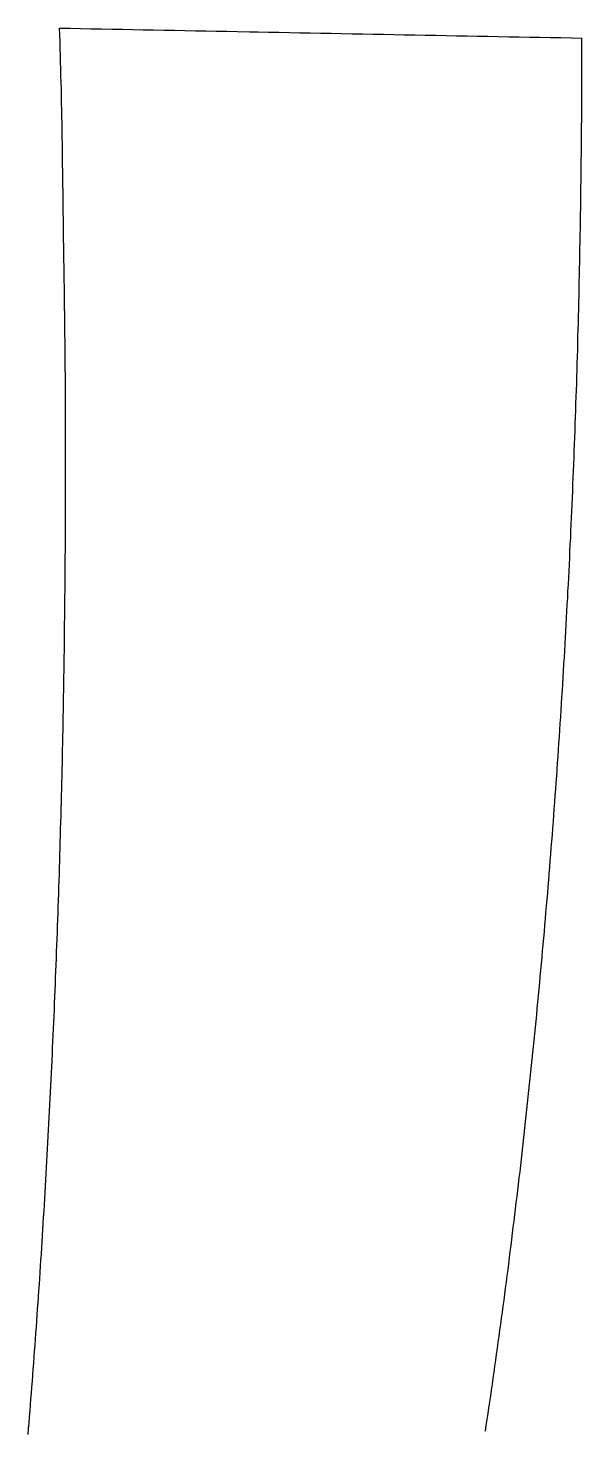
# Model space of a CAD drawing. Header units: inches. Extents: x 10 to 59099, y -255 to 18259.
# Drawn here: x 54967 to 55687, y 1828 to 3652 of the extents above; entities that cross this region are included whole.
import ezdxf

# ---------------------------------------------------------------- set-up
doc = ezdxf.new("R2010")
doc.units = ezdxf.units.IN
doc.header["$MEASUREMENT"] = 0
doc.layers.add('VFDE_Folienkante 3dpoly', color=181, linetype='Continuous')

msp = doc.modelspace()

# ---------------------------------------------------------------- linework, layer by layer
at = {"layer": 'VFDE_Folienkante 3dpoly'}
for p, q in [((55007.9, 3651.8, 3313.3), (55021.5, 3651.6, 3312.4)), ((55021.5, 3651.6, 3312.4), (55035.1, 3651.3, 3311.5)), ((55035.1, 3651.3, 3311.5), (55048.7, 3651, 3310.7)), ((55048.7, 3651, 3310.7), (55062.3, 3650.8, 3309.8)), ((55062.3, 3650.8, 3309.8), (55075.9, 3650.5, 3309)), ((55075.9, 3650.5, 3309), (55089.4, 3650.3, 3308.1)), ((55089.4, 3650.3, 3308.1), (55103, 3650, 3307.3)), ((55103, 3650, 3307.3), (55116.6, 3649.7, 3306.4)), ((55116.6, 3649.7, 3306.4), (55130.2, 3649.5, 3305.5)), ((55130.2, 3649.5, 3305.5), (55143.8, 3649.2, 3304.7)), ((55143.8, 3649.2, 3304.7), (55157.3, 3648.9, 3303.8)), ((55157.3, 3648.9, 3303.8), (55170.9, 3648.7, 3303)), ((55170.9, 3648.7, 3303), (55184.5, 3648.4, 3302.1)), ((55184.5, 3648.4, 3302.1), (55198.1, 3648.2, 3301.3)), ((55198.1, 3648.2, 3301.3), (55211.7, 3647.9, 3300.4)), ((55211.7, 3647.9, 3300.4), (55225.2, 3647.6, 3299.6)), ((55225.2, 3647.6, 3299.6), (55239.4, 3647.4, 3298.7)), ((55239.4, 3647.4, 3298.7), (55254.8, 3647.1, 3297.7)), ((55254.8, 3647.1, 3297.7), (55266, 3646.8, 3297)), ((55266, 3646.8, 3297), (55279.6, 3646.6, 3296.2)), ((55279.6, 3646.6, 3296.2), (55293.1, 3646.3, 3295.3)), ((55293.1, 3646.3, 3295.3), (55306.7, 3646.1, 3294.5)), ((55306.7, 3646.1, 3294.5), (55320.3, 3645.8, 3293.6)), ((55320.3, 3645.8, 3293.6), (55333.9, 3645.5, 3292.8)), ((55333.9, 3645.5, 3292.8), (55347.5, 3645.3, 3291.9)), ((55347.5, 3645.3, 3291.9), (55361.1, 3645, 3291.1)), ((55361.1, 3645, 3291.1), (55374.6, 3644.7, 3290.2)), ((55374.6, 3644.7, 3290.2), (55388.2, 3644.5, 3289.4)), ((55388.2, 3644.5, 3289.4), (55401.8, 3644.2, 3288.5)), ((55401.8, 3644.2, 3288.5), (55415.4, 3644, 3287.6)), ((55415.4, 3644, 3287.6), (55429, 3643.7, 3286.8)), ((55429, 3643.7, 3286.8), (55442.5, 3643.4, 3285.9)), ((55442.5, 3643.4, 3285.9), (55456.1, 3643.2, 3285)), ((55456.1, 3643.2, 3285), (55469.7, 3642.9, 3284.1)), ((55469.7, 3642.9, 3284.1), (55483.3, 3642.7, 3283.3)), ((55483.3, 3642.7, 3283.3), (55496.8, 3642.4, 3282.4)), ((55496.8, 3642.4, 3282.4), (55510.4, 3642.1, 3281.5)), ((55510.4, 3642.1, 3281.5), (55524, 3641.9, 3280.6)), ((55524, 3641.9, 3280.6), (55537.6, 3641.6, 3279.8)), ((55537.6, 3641.6, 3279.8), (55551.2, 3641.4, 3278.9)), ((55551.2, 3641.4, 3278.9), (55564.7, 3641.1, 3278.1)), ((55564.7, 3641.1, 3278.1), (55578.3, 3640.8, 3277.2)), ((55578.3, 3640.8, 3277.2), (55591.9, 3640.6, 3276.4)), ((55591.9, 3640.6, 3276.4), (55605.5, 3640.3, 3275.6)), ((55605.5, 3640.3, 3275.6), (55619.1, 3640, 3274.8)), ((55619.1, 3640, 3274.8), (55632.7, 3639.8, 3274.1)), ((55632.7, 3639.8, 3274.1), (55646.3, 3639.5, 3273.3)), ((55646.3, 3639.5, 3273.3), (55659.8, 3639.3, 3272.6)), ((55659.8, 3639.3, 3272.6), (55673.4, 3639, 3271.8)), ((55673.4, 3639, 3271.8), (55687, 3638.7, 3271.1))]:
    msp.add_line(p, q, dxfattribs=at)
at = {"layer": 'VFDE_Folienkante 3dpoly', "color": 2}
for p, q in [((55008.2, 3643, 3313.3), (55007.9, 3651.8, 3313.3)), ((55008.5, 3634.1, 3313.3), (55008.2, 3643, 3313.3)), ((55008.7, 3625.2, 3313.4), (55008.5, 3634.1, 3313.3)), ((55687, 3629.9, 3271.2), (55687, 3638.7, 3271.1)), ((55009, 3616.3, 3313.4), (55008.7, 3625.2, 3313.4)), ((55009.3, 3607.5, 3313.4), (55009, 3616.3, 3313.4)), ((55687, 3621.1, 3271.2), (55687, 3629.9, 3271.2)), ((55687, 3612.2, 3271.3), (55687, 3621.1, 3271.2)), ((55687, 3603.4, 3271.3), (55687, 3612.2, 3271.3)), ((55009.5, 3598.6, 3313.3), (55009.3, 3607.5, 3313.4)), ((55009.7, 3589.7, 3313.3), (55009.5, 3598.6, 3313.3)), ((55686.9, 3594.5, 3271.3), (55687, 3603.4, 3271.3)), ((55686.9, 3585.7, 3271.2), (55686.9, 3594.5, 3271.3)), ((55010, 3580.8, 3313.2), (55009.7, 3589.7, 3313.3)), ((55010.2, 3572, 3313), (55010, 3580.8, 3313.2)), ((55686.8, 3568, 3271), (55686.9, 3576.9, 3271.2)), ((55686.9, 3576.9, 3271.2), (55686.9, 3585.7, 3271.2)), ((55010.4, 3563.1, 3312.8), (55010.2, 3572, 3313)), ((55010.6, 3554.2, 3312.6), (55010.4, 3563.1, 3312.8)), ((55686.8, 3559.2, 3270.9), (55686.8, 3568, 3271)), ((55686.8, 3550.4, 3270.7), (55686.8, 3559.2, 3270.9)), ((55010.7, 3545.3, 3312.4), (55010.6, 3554.2, 3312.6)), ((55010.9, 3536.5, 3312.1), (55010.7, 3545.3, 3312.4)), ((55686.7, 3541.5, 3270.5), (55686.8, 3550.4, 3270.7)), ((55686.7, 3532.7, 3270.2), (55686.7, 3541.5, 3270.5)), ((55011.1, 3527.6, 3311.7), (55010.9, 3536.5, 3312.1)), ((55011.2, 3518.7, 3311.4), (55011.1, 3527.6, 3311.7)), ((55686.5, 3515, 3269.5), (55686.6, 3523.9, 3269.9)), ((55686.6, 3523.9, 3269.9), (55686.7, 3532.7, 3270.2)), ((55011.4, 3509.8, 3311), (55011.2, 3518.7, 3311.4)), ((55011.5, 3501, 3310.6), (55011.4, 3509.8, 3311)), ((55686.4, 3506.2, 3269.1), (55686.5, 3515, 3269.5)), ((55686.4, 3497.4, 3268.7), (55686.4, 3506.2, 3269.1)), ((55011.7, 3492.1, 3310.1), (55011.5, 3501, 3310.6)), ((55011.8, 3483.2, 3309.7), (55011.7, 3492.1, 3310.1)), ((55686.2, 3479.7, 3267.8), (55686.3, 3488.6, 3268.3)), ((55686.3, 3488.6, 3268.3), (55686.4, 3497.4, 3268.7)), ((55011.9, 3474.4, 3309.2), (55011.8, 3483.2, 3309.7)), ((55012, 3465.5, 3308.6), (55011.9, 3474.4, 3309.2)), ((55686, 3462.1, 3266.7), (55686.1, 3470.9, 3267.3)), ((55686.1, 3470.9, 3267.3), (55686.2, 3479.7, 3267.8)), ((55012.2, 3456.7, 3308.1), (55012, 3465.5, 3308.6)), ((55012.3, 3447.8, 3307.5), (55012.2, 3456.7, 3308.1)), ((55685.8, 3444.5, 3265.6), (55685.9, 3453.3, 3266.2)), ((55685.9, 3453.3, 3266.2), (55686, 3462.1, 3266.7)), ((55012.4, 3438.9, 3307), (55012.3, 3447.8, 3307.5)), ((55012.5, 3430.1, 3306.4), (55012.4, 3438.9, 3307)), ((55012.6, 3421.2, 3305.7), (55012.5, 3430.1, 3306.4)), ((55685.5, 3426.8, 3264.4), (55685.7, 3435.6, 3265)), ((55685.7, 3435.6, 3265), (55685.8, 3444.5, 3265.6)), ((55012.7, 3412.4, 3305.1), (55012.6, 3421.2, 3305.7)), ((55012.9, 3403.5, 3304.5), (55012.7, 3412.4, 3305.1)), ((55685.3, 3409.2, 3263.2), (55685.4, 3418, 3263.8)), ((55685.4, 3418, 3263.8), (55685.5, 3426.8, 3264.4)), ((55013, 3394.7, 3303.8), (55012.9, 3403.5, 3304.5)), ((55013.1, 3385.8, 3303.1), (55013, 3394.7, 3303.8)), ((55685, 3391.6, 3261.9), (55685.1, 3400.4, 3262.5)), ((55685.1, 3400.4, 3262.5), (55685.3, 3409.2, 3263.2)), ((55013.2, 3377, 3302.4), (55013.1, 3385.8, 3303.1)), ((55013.4, 3368.1, 3301.7), (55013.2, 3377, 3302.4)), ((55684.7, 3373.9, 3260.5), (55684.8, 3382.8, 3261.2)), ((55684.8, 3382.8, 3261.2), (55685, 3391.6, 3261.9)), ((55013.5, 3359.3, 3301), (55013.4, 3368.1, 3301.7)), ((55013.6, 3350.4, 3300.3), (55013.5, 3359.3, 3301)), ((55684.4, 3356.3, 3259.1), (55684.5, 3365.1, 3259.8)), ((55684.5, 3365.1, 3259.8), (55684.7, 3373.9, 3260.5)), ((55013.7, 3341.6, 3299.5), (55013.6, 3350.4, 3300.3)), ((55013.9, 3332.7, 3298.7), (55013.7, 3341.6, 3299.5)), ((55683.8, 3329.9, 3257), (55684, 3338.7, 3257.7)), ((55684, 3338.7, 3257.7), (55684.2, 3347.5, 3258.4)), ((55684.2, 3347.5, 3258.4), (55684.4, 3356.3, 3259.1)), ((55014, 3323.9, 3297.9), (55013.9, 3332.7, 3298.7)), ((55014.1, 3315, 3297.1), (55014, 3323.9, 3297.9)), ((55683.5, 3312.3, 3255.4), (55683.6, 3321.1, 3256.2)), ((55683.6, 3321.1, 3256.2), (55683.8, 3329.9, 3257)), ((55014.2, 3306.2, 3296.3), (55014.1, 3315, 3297.1)), ((55014.3, 3297.4, 3295.5), (55014.2, 3306.2, 3296.3)), ((55683.1, 3294.7, 3253.9), (55683.3, 3303.5, 3254.7)), ((55683.3, 3303.5, 3254.7), (55683.5, 3312.3, 3255.4)), ((55014.5, 3288.5, 3294.6), (55014.3, 3297.4, 3295.5)), ((55014.6, 3279.7, 3293.7), (55014.5, 3288.5, 3294.6)), ((55682.6, 3277.1, 3252.2), (55682.8, 3285.9, 3253)), ((55682.8, 3285.9, 3253), (55683.1, 3294.7, 3253.9)), ((55014.7, 3270.9, 3292.8), (55014.6, 3279.7, 3293.7)), ((55014.8, 3262, 3291.9), (55014.7, 3270.9, 3292.8)), ((55682.2, 3259.5, 3250.5), (55682.4, 3268.3, 3251.3)), ((55682.4, 3268.3, 3251.3), (55682.6, 3277.1, 3252.2)), ((55014.9, 3253.2, 3290.9), (55014.8, 3262, 3291.9)), ((55015, 3244.4, 3290), (55014.9, 3253.2, 3290.9)), ((55681.7, 3242, 3248.7), (55681.9, 3250.7, 3249.6)), ((55681.9, 3250.7, 3249.6), (55682.2, 3259.5, 3250.5)), ((55015.1, 3235.6, 3289), (55015, 3244.4, 3290)), ((55015.2, 3226.7, 3288), (55015.1, 3235.6, 3289)), ((55681.2, 3224.4, 3246.8), (55681.5, 3233.2, 3247.7)), ((55681.5, 3233.2, 3247.7), (55681.7, 3242, 3248.7)), ((55015.2, 3217.9, 3286.9), (55015.2, 3226.7, 3288)), ((55015.3, 3209.1, 3285.9), (55015.2, 3217.9, 3286.9)), ((55680.7, 3206.8, 3244.8), (55681, 3215.6, 3245.8)), ((55681, 3215.6, 3245.8), (55681.2, 3224.4, 3246.8)), ((55015.4, 3200.3, 3284.8), (55015.3, 3209.1, 3285.9)), ((55015.4, 3191.5, 3283.7), (55015.4, 3200.3, 3284.8)), ((55680.2, 3189.3, 3242.7), (55680.4, 3198.1, 3243.8)), ((55680.4, 3198.1, 3243.8), (55680.7, 3206.8, 3244.8)), ((55015.5, 3182.7, 3282.5), (55015.4, 3191.5, 3283.7)), ((55015.5, 3173.9, 3281.4), (55015.5, 3182.7, 3282.5)), ((55679.6, 3171.8, 3240.6), (55679.9, 3180.5, 3241.7)), ((55679.9, 3180.5, 3241.7), (55680.2, 3189.3, 3242.7)), ((55015.6, 3165.1, 3280.2), (55015.5, 3173.9, 3281.4)), ((55015.6, 3156.3, 3279), (55015.6, 3165.1, 3280.2)), ((55015.7, 3147.5, 3277.8), (55015.6, 3156.3, 3279)), ((55679, 3154.2, 3238.3), (55679.3, 3163, 3239.4)), ((55679.3, 3163, 3239.4), (55679.6, 3171.8, 3240.6)), ((55015.7, 3138.7, 3276.6), (55015.7, 3147.5, 3277.8)), ((55015.7, 3129.9, 3275.3), (55015.7, 3138.7, 3276.6)), ((55678.4, 3136.7, 3235.9), (55678.7, 3145.5, 3237.1)), ((55678.7, 3145.5, 3237.1), (55679, 3154.2, 3238.3)), ((55015.7, 3121.1, 3274), (55015.7, 3129.9, 3275.3)), ((55015.8, 3112.3, 3272.7), (55015.7, 3121.1, 3274)), ((55677.8, 3119.2, 3233.5), (55678.1, 3128, 3234.7)), ((55678.1, 3128, 3234.7), (55678.4, 3136.7, 3235.9)), ((55015.8, 3103.5, 3271.4), (55015.8, 3112.3, 3272.7)), ((55015.8, 3094.8, 3270), (55015.8, 3103.5, 3271.4)), ((55676.8, 3093, 3229.7), (55677.1, 3101.8, 3231)), ((55677.1, 3101.8, 3231), (55677.5, 3110.5, 3232.3)), ((55677.5, 3110.5, 3232.3), (55677.8, 3119.2, 3233.5)), ((55015.8, 3086, 3268.7), (55015.8, 3094.8, 3270)), ((55015.8, 3077.2, 3267.3), (55015.8, 3086, 3268.7)), ((55676.1, 3075.6, 3227), (55676.5, 3084.3, 3228.4)), ((55676.5, 3084.3, 3228.4), (55676.8, 3093, 3229.7)), ((55015.7, 3059.7, 3264.4), (55015.8, 3068.5, 3265.8)), ((55015.8, 3068.5, 3265.8), (55015.8, 3077.2, 3267.3)), ((55675.4, 3058.1, 3224.3), (55675.8, 3066.8, 3225.7)), ((55675.8, 3066.8, 3225.7), (55676.1, 3075.6, 3227)), ((55015.7, 3050.9, 3262.9), (55015.7, 3059.7, 3264.4)), ((55015.7, 3042.2, 3261.5), (55015.7, 3050.9, 3262.9)), ((55674.7, 3040.7, 3221.5), (55675, 3049.4, 3222.9)), ((55675, 3049.4, 3222.9), (55675.4, 3058.1, 3224.3)), ((55015.6, 3024.7, 3258.4), (55015.7, 3033.4, 3260)), ((55015.7, 3033.4, 3260), (55015.7, 3042.2, 3261.5)), ((55673.9, 3023.3, 3218.5), (55674.3, 3032, 3220)), ((55674.3, 3032, 3220), (55674.7, 3040.7, 3221.5)), ((55015.6, 3015.9, 3256.9), (55015.6, 3024.7, 3258.4)), ((55015.6, 3007.2, 3255.3), (55015.6, 3015.9, 3256.9)), ((55673.1, 3005.9, 3215.6), (55673.5, 3014.6, 3217.1)), ((55673.5, 3014.6, 3217.1), (55673.9, 3023.3, 3218.5)), ((55015.5, 2998.5, 3253.8), (55015.6, 3007.2, 3255.3)), ((55015.5, 2989.7, 3252.2), (55015.5, 2998.5, 3253.8)), ((55672.4, 2988.5, 3212.5), (55672.8, 2997.2, 3214)), ((55672.8, 2997.2, 3214), (55673.1, 3005.9, 3215.6)), ((55015.4, 2981, 3250.5), (55015.5, 2989.7, 3252.2)), ((55015.4, 2972.3, 3248.9), (55015.4, 2981, 3250.5)), ((55671.5, 2971.1, 3209.3), (55671.9, 2979.8, 3210.9)), ((55671.9, 2979.8, 3210.9), (55672.4, 2988.5, 3212.5)), ((55015.3, 2963.6, 3247.2), (55015.4, 2972.3, 3248.9)), ((55015.3, 2954.8, 3245.5), (55015.3, 2963.6, 3247.2)), ((55670.7, 2953.7, 3206.1), (55671.1, 2962.4, 3207.7)), ((55671.1, 2962.4, 3207.7), (55671.5, 2971.1, 3209.3)), ((55015.1, 2937.4, 3242.1), (55015.2, 2946.1, 3243.8)), ((55015.1, 2928.7, 3240.4), (55015.1, 2937.4, 3242.1)), ((55015.2, 2946.1, 3243.8), (55015.3, 2954.8, 3245.5)), ((55669.8, 2936.4, 3202.8), (55670.3, 2945.1, 3204.5)), ((55670.3, 2945.1, 3204.5), (55670.7, 2953.7, 3206.1)), ((55014.9, 2911.3, 3236.8), (55015, 2920, 3238.6)), ((55015, 2920, 3238.6), (55015.1, 2928.7, 3240.4)), ((55668.5, 2910.4, 3197.7), (55668.9, 2919.1, 3199.4)), ((55668.9, 2919.1, 3199.4), (55669.4, 2927.7, 3201.1)), ((55669.4, 2927.7, 3201.1), (55669.8, 2936.4, 3202.8)), ((55014.7, 2893.9, 3233.2), (55014.8, 2902.6, 3235)), ((55014.8, 2902.6, 3235), (55014.9, 2911.3, 3236.8)), ((55667.6, 2893.1, 3194.2), (55668, 2901.8, 3196)), ((55668, 2901.8, 3196), (55668.5, 2910.4, 3197.7)), ((55014.5, 2876.6, 3229.4), (55014.6, 2885.3, 3231.3)), ((55014.6, 2885.3, 3231.3), (55014.7, 2893.9, 3233.2)), ((55666.6, 2875.8, 3190.6), (55667.1, 2884.5, 3192.4)), ((55667.1, 2884.5, 3192.4), (55667.6, 2893.1, 3194.2)), ((55014.3, 2859.2, 3225.6), (55014.4, 2867.9, 3227.5)), ((55014.4, 2867.9, 3227.5), (55014.5, 2876.6, 3229.4)), ((55665.7, 2858.6, 3186.9), (55666.2, 2867.2, 3188.8)), ((55666.2, 2867.2, 3188.8), (55666.6, 2875.8, 3190.6)), ((55014.1, 2841.9, 3221.7), (55014.2, 2850.6, 3223.7)), ((55014.2, 2850.6, 3223.7), (55014.3, 2859.2, 3225.6)), ((55664.7, 2841.3, 3183.2), (55665.2, 2850, 3185.1)), ((55665.2, 2850, 3185.1), (55665.7, 2858.6, 3186.9)), ((55013.8, 2824.6, 3217.8), (55014, 2833.3, 3219.8)), ((55014, 2833.3, 3219.8), (55014.1, 2841.9, 3221.7)), ((55663.7, 2824.1, 3179.4), (55664.2, 2832.7, 3181.3)), ((55664.2, 2832.7, 3181.3), (55664.7, 2841.3, 3183.2)), ((55013.6, 2807.3, 3213.7), (55013.7, 2816, 3215.7)), ((55013.7, 2816, 3215.7), (55013.8, 2824.6, 3217.8)), ((55662.6, 2806.9, 3175.4), (55663.2, 2815.5, 3177.4)), ((55663.2, 2815.5, 3177.4), (55663.7, 2824.1, 3179.4)), ((55013.3, 2790.1, 3209.6), (55013.4, 2798.7, 3211.6)), ((55013.4, 2798.7, 3211.6), (55013.6, 2807.3, 3213.7)), ((55661.6, 2789.7, 3171.4), (55662.1, 2798.3, 3173.5)), ((55662.1, 2798.3, 3173.5), (55662.6, 2806.9, 3175.4)), ((55013, 2772.8, 3205.3), (55013.2, 2781.4, 3207.5)), ((55013.2, 2781.4, 3207.5), (55013.3, 2790.1, 3209.6)), ((55660.5, 2772.6, 3167.4), (55661.1, 2781.1, 3169.4)), ((55661.1, 2781.1, 3169.4), (55661.6, 2789.7, 3171.4)), ((55012.5, 2747, 3198.8), (55012.7, 2755.6, 3201)), ((55012.7, 2755.6, 3201), (55012.8, 2764.2, 3203.2)), ((55012.8, 2764.2, 3203.2), (55013, 2772.8, 3205.3)), ((55658.9, 2746.9, 3161.1), (55659.4, 2755.4, 3163.2)), ((55659.4, 2755.4, 3163.2), (55660, 2764, 3165.3)), ((55660, 2764, 3165.3), (55660.5, 2772.6, 3167.4)), ((55012.2, 2729.8, 3194.4), (55012.4, 2738.4, 3196.6)), ((55012.4, 2738.4, 3196.6), (55012.5, 2747, 3198.8)), ((55657.7, 2729.7, 3156.8), (55658.3, 2738.3, 3159)), ((55658.3, 2738.3, 3159), (55658.9, 2746.9, 3161.1)), ((55011.8, 2712.6, 3189.9), (55012, 2721.2, 3192.2)), ((55012, 2721.2, 3192.2), (55012.2, 2729.8, 3194.4)), ((55656.6, 2712.7, 3152.5), (55657.2, 2721.2, 3154.6)), ((55657.2, 2721.2, 3154.6), (55657.7, 2729.7, 3156.8)), ((55011.5, 2695.5, 3185.3), (55011.6, 2704, 3187.6)), ((55011.6, 2704, 3187.6), (55011.8, 2712.6, 3189.9)), ((55655.4, 2695.6, 3148), (55656, 2704.1, 3150.2)), ((55656, 2704.1, 3150.2), (55656.6, 2712.7, 3152.5)), ((55011.1, 2678.3, 3180.6), (55011.3, 2686.9, 3183)), ((55011.3, 2686.9, 3183), (55011.5, 2695.5, 3185.3)), ((55654.2, 2678.5, 3143.5), (55654.8, 2687.1, 3145.8)), ((55654.8, 2687.1, 3145.8), (55655.4, 2695.6, 3148)), ((55010.7, 2661.2, 3175.8), (55010.9, 2669.8, 3178.2)), ((55010.9, 2669.8, 3178.2), (55011.1, 2678.3, 3180.6)), ((55653, 2661.5, 3138.9), (55653.6, 2670, 3141.2)), ((55653.6, 2670, 3141.2), (55654.2, 2678.5, 3143.5)), ((55010.2, 2644.2, 3171), (55010.4, 2652.7, 3173.4)), ((55010.4, 2652.7, 3173.4), (55010.7, 2661.2, 3175.8)), ((55651.8, 2644.5, 3134.2), (55652.4, 2653, 3136.5)), ((55652.4, 2653, 3136.5), (55653, 2661.5, 3138.9)), ((55009.6, 2618.6, 3163.6), (55009.8, 2627.1, 3166.1)), ((55009.8, 2627.1, 3166.1), (55010, 2635.6, 3168.5)), ((55010, 2635.6, 3168.5), (55010.2, 2644.2, 3171)), ((55649.9, 2619.1, 3127), (55650.5, 2627.6, 3129.4)), ((55650.5, 2627.6, 3129.4), (55651.1, 2636, 3131.8)), ((55651.1, 2636, 3131.8), (55651.8, 2644.5, 3134.2)), ((55009.1, 2601.6, 3158.5), (55009.3, 2610.1, 3161.1)), ((55009.3, 2610.1, 3161.1), (55009.6, 2618.6, 3163.6)), ((55648.6, 2602.1, 3122.1), (55649.2, 2610.6, 3124.6)), ((55649.2, 2610.6, 3124.6), (55649.9, 2619.1, 3127)), ((55008.6, 2584.6, 3153.4), (55008.8, 2593.1, 3156)), ((55008.8, 2593.1, 3156), (55009.1, 2601.6, 3158.5)), ((55647.2, 2585.2, 3117.2), (55647.9, 2593.7, 3119.7)), ((55647.9, 2593.7, 3119.7), (55648.6, 2602.1, 3122.1)), ((55008.1, 2567.6, 3148.2), (55008.4, 2576.1, 3150.8)), ((55008.4, 2576.1, 3150.8), (55008.6, 2584.6, 3153.4)), ((55645.9, 2568.3, 3112.1), (55646.6, 2576.8, 3114.7)), ((55646.6, 2576.8, 3114.7), (55647.2, 2585.2, 3117.2)), ((55007.6, 2550.7, 3142.9), (55007.8, 2559.1, 3145.5)), ((55007.8, 2559.1, 3145.5), (55008.1, 2567.6, 3148.2)), ((55644.6, 2551.5, 3107), (55645.2, 2559.9, 3109.6)), ((55645.2, 2559.9, 3109.6), (55645.9, 2568.3, 3112.1)), ((55007, 2533.8, 3137.5), (55007.3, 2542.2, 3140.2)), ((55007.3, 2542.2, 3140.2), (55007.6, 2550.7, 3142.9)), ((55643.2, 2534.6, 3101.8), (55643.9, 2543.1, 3104.4)), ((55643.9, 2543.1, 3104.4), (55644.6, 2551.5, 3107)), ((55006.5, 2516.9, 3132), (55006.8, 2525.3, 3134.8)), ((55006.8, 2525.3, 3134.8), (55007, 2533.8, 3137.5)), ((55641.1, 2509.4, 3093.8), (55641.8, 2517.8, 3096.5)), ((55641.8, 2517.8, 3096.5), (55642.5, 2526.2, 3099.2)), ((55642.5, 2526.2, 3099.2), (55643.2, 2534.6, 3101.8)), ((55005.6, 2491.6, 3123.7), (55005.9, 2500, 3126.5)), ((55005.9, 2500, 3126.5), (55006.2, 2508.4, 3129.3)), ((55006.2, 2508.4, 3129.3), (55006.5, 2516.9, 3132)), ((55639.6, 2492.7, 3088.4), (55640.3, 2501.1, 3091.1)), ((55640.3, 2501.1, 3091.1), (55641.1, 2509.4, 3093.8)), ((55005, 2474.8, 3118), (55005.3, 2483.2, 3120.9)), ((55005.3, 2483.2, 3120.9), (55005.6, 2491.6, 3123.7)), ((55638.2, 2475.9, 3083), (55638.9, 2484.3, 3085.7)), ((55638.9, 2484.3, 3085.7), (55639.6, 2492.7, 3088.4)), ((55004.4, 2458, 3112.3), (55004.7, 2466.4, 3115.2)), ((55004.7, 2466.4, 3115.2), (55005, 2474.8, 3118)), ((55636.7, 2459.2, 3077.4), (55637.4, 2467.6, 3080.2)), ((55637.4, 2467.6, 3080.2), (55638.2, 2475.9, 3083)), ((55003.8, 2441.2, 3106.5), (55004.1, 2449.6, 3109.4)), ((55004.1, 2449.6, 3109.4), (55004.4, 2458, 3112.3)), ((55635.2, 2442.5, 3071.8), (55635.9, 2450.9, 3074.6)), ((55635.9, 2450.9, 3074.6), (55636.7, 2459.2, 3077.4)), ((55003.2, 2424.5, 3100.5), (55003.5, 2432.8, 3103.5)), ((55003.5, 2432.8, 3103.5), (55003.8, 2441.2, 3106.5)), ((55633.7, 2425.9, 3066), (55634.4, 2434.2, 3068.9)), ((55634.4, 2434.2, 3068.9), (55635.2, 2442.5, 3071.8)), ((55002.5, 2407.8, 3094.6), (55002.8, 2416.1, 3097.6)), ((55002.8, 2416.1, 3097.6), (55003.2, 2424.5, 3100.5)), ((55631.4, 2401, 3057.3), (55632.1, 2409.3, 3060.2)), ((55632.1, 2409.3, 3060.2), (55632.9, 2417.6, 3063.2)), ((55632.9, 2417.6, 3063.2), (55633.7, 2425.9, 3066)), ((55001.5, 2382.8, 3085.4), (55001.8, 2391.1, 3088.5)), ((55001.8, 2391.1, 3088.5), (55002.2, 2399.4, 3091.5)), ((55002.2, 2399.4, 3091.5), (55002.5, 2407.8, 3094.6)), ((55629.8, 2384.4, 3051.4), (55630.6, 2392.7, 3054.4)), ((55630.6, 2392.7, 3054.4), (55631.4, 2401, 3057.3)), ((55000.8, 2366.1, 3079.2), (55001.1, 2374.5, 3082.3)), ((55001.1, 2374.5, 3082.3), (55001.5, 2382.8, 3085.4)), ((55628.2, 2367.8, 3045.4), (55629, 2376.1, 3048.4)), ((55629, 2376.1, 3048.4), (55629.8, 2384.4, 3051.4)), ((55000, 2349.5, 3073), (55000.4, 2357.8, 3076.1)), ((55000.4, 2357.8, 3076.1), (55000.8, 2366.1, 3079.2)), ((55626.6, 2351.3, 3039.3), (55627.4, 2359.6, 3042.4)), ((55627.4, 2359.6, 3042.4), (55628.2, 2367.8, 3045.4)), ((54999.3, 2333, 3066.6), (54999.7, 2341.3, 3069.8)), ((54999.7, 2341.3, 3069.8), (55000, 2349.5, 3073)), ((55624.9, 2334.8, 3033.2), (55625.8, 2343.1, 3036.3)), ((55625.8, 2343.1, 3036.3), (55626.6, 2351.3, 3039.3)), ((54998.5, 2316.4, 3060.2), (54998.9, 2324.7, 3063.4)), ((54998.9, 2324.7, 3063.4), (54999.3, 2333, 3066.6)), ((55622.4, 2310.1, 3023.8), (55623.3, 2318.4, 3027)), ((55623.3, 2318.4, 3027), (55624.1, 2326.6, 3030.1)), ((55624.1, 2326.6, 3030.1), (55624.9, 2334.8, 3033.2)), ((54997.4, 2291.7, 3050.4), (54997.8, 2299.9, 3053.7)), ((54997.8, 2299.9, 3053.7), (54998.2, 2308.2, 3057)), ((54998.2, 2308.2, 3057), (54998.5, 2316.4, 3060.2)), ((55620.7, 2293.7, 3017.5), (55621.6, 2301.9, 3020.7)), ((55621.6, 2301.9, 3020.7), (55622.4, 2310.1, 3023.8)), ((54996.6, 2275.2, 3043.8), (54997, 2283.5, 3047.1)), ((54997, 2283.5, 3047.1), (54997.4, 2291.7, 3050.4)), ((55619, 2277.4, 3011.1), (55619.9, 2285.5, 3014.3)), ((55619.9, 2285.5, 3014.3), (55620.7, 2293.7, 3017.5)), ((54995.8, 2258.8, 3037.1), (54996.2, 2267, 3040.4)), ((54996.2, 2267, 3040.4), (54996.6, 2275.2, 3043.8)), ((55617.3, 2261, 3004.6), (55618.2, 2269.2, 3007.8)), ((55618.2, 2269.2, 3007.8), (55619, 2277.4, 3011.1)), ((54994.9, 2242.4, 3030.3), (54995.4, 2250.6, 3033.7)), ((54995.4, 2250.6, 3033.7), (54995.8, 2258.8, 3037.1)), ((55614.7, 2236.6, 2994.7), (55615.5, 2244.7, 2998)), ((55615.5, 2244.7, 2998), (55616.4, 2252.8, 3001.3)), ((55616.4, 2252.8, 3001.3), (55617.3, 2261, 3004.6)), ((54993.7, 2217.9, 3020), (54994.1, 2226.1, 3023.4)), ((54994.1, 2226.1, 3023.4), (54994.5, 2234.2, 3026.9)), ((54994.5, 2234.2, 3026.9), (54994.9, 2242.4, 3030.3)), ((55612.9, 2220.3, 2988), (55613.8, 2228.4, 2991.3)), ((55613.8, 2228.4, 2991.3), (55614.7, 2236.6, 2994.7)), ((54992.8, 2201.6, 3013), (54993.2, 2209.7, 3016.5)), ((54993.2, 2209.7, 3016.5), (54993.7, 2217.9, 3020)), ((55611.1, 2204.1, 2981.2), (55612, 2212.2, 2984.6)), ((55612, 2212.2, 2984.6), (55612.9, 2220.3, 2988)), ((54991.9, 2185.3, 3005.9), (54992.3, 2193.5, 3009.5)), ((54992.3, 2193.5, 3009.5), (54992.8, 2201.6, 3013)), ((55609.2, 2187.9, 2974.4), (55610.2, 2196, 2977.8)), ((55610.2, 2196, 2977.8), (55611.1, 2204.1, 2981.2)), ((54991, 2169.1, 2998.8), (54991.5, 2177.2, 3002.4)), ((54991.5, 2177.2, 3002.4), (54991.9, 2185.3, 3005.9)), ((55606.5, 2163.6, 2964), (55607.4, 2171.7, 2967.4)), ((55607.4, 2171.7, 2967.4), (55608.3, 2179.8, 2970.9)), ((55608.3, 2179.8, 2970.9), (55609.2, 2187.9, 2974.4)), ((54989.6, 2144.8, 2987.9), (54990.1, 2152.9, 2991.6)), ((54990.1, 2152.9, 2991.6), (54990.5, 2161, 2995.2)), ((54990.5, 2161, 2995.2), (54991, 2169.1, 2998.8)), ((55604.6, 2147.5, 2956.9), (55605.5, 2155.6, 2960.5)), ((55605.5, 2155.6, 2960.5), (55606.5, 2163.6, 2964)), ((54988.7, 2128.7, 2980.6), (54989.1, 2136.7, 2984.3)), ((54989.1, 2136.7, 2984.3), (54989.6, 2144.8, 2987.9)), ((55602.7, 2131.5, 2949.8), (55603.6, 2139.5, 2953.4)), ((55603.6, 2139.5, 2953.4), (55604.6, 2147.5, 2956.9)), ((54987.7, 2112.6, 2973.2), (54988.2, 2120.6, 2976.9)), ((54988.2, 2120.6, 2976.9), (54988.7, 2128.7, 2980.6)), ((55600.8, 2115.4, 2942.6), (55601.7, 2123.4, 2946.2)), ((55601.7, 2123.4, 2946.2), (55602.7, 2131.5, 2949.8)), ((54986.7, 2096.5, 2965.7), (54987.2, 2104.5, 2969.5)), ((54987.2, 2104.5, 2969.5), (54987.7, 2112.6, 2973.2)), ((55597.8, 2091.5, 2931.7), (55598.8, 2099.4, 2935.4)), ((55598.8, 2099.4, 2935.4), (55599.8, 2107.4, 2939)), ((55599.8, 2107.4, 2939), (55600.8, 2115.4, 2942.6)), ((54985.2, 2072.4, 2954.3), (54985.7, 2080.4, 2958.2)), ((54985.7, 2080.4, 2958.2), (54986.2, 2088.5, 2961.9)), ((54986.2, 2088.5, 2961.9), (54986.7, 2096.5, 2965.7)), ((55595.9, 2075.5, 2924.3), (55596.9, 2083.5, 2928)), ((55596.9, 2083.5, 2928), (55597.8, 2091.5, 2931.7)), ((54984.2, 2056.5, 2946.7), (54984.7, 2064.4, 2950.5)), ((54984.7, 2064.4, 2950.5), (54985.2, 2072.4, 2954.3)), ((55593.9, 2059.6, 2916.9), (55594.9, 2067.6, 2920.6)), ((55594.9, 2067.6, 2920.6), (55595.9, 2075.5, 2924.3)), ((54983.2, 2040.5, 2938.9), (54983.7, 2048.5, 2942.8)), ((54983.7, 2048.5, 2942.8), (54984.2, 2056.5, 2946.7)), ((55590.9, 2035.8, 2905.6), (55591.9, 2043.7, 2909.4)), ((55591.9, 2043.7, 2909.4), (55592.9, 2051.7, 2913.1)), ((55592.9, 2051.7, 2913.1), (55593.9, 2059.6, 2916.9)), ((54982.1, 2024.6, 2931.1), (54982.6, 2032.6, 2935)), ((54982.6, 2032.6, 2935), (54983.2, 2040.5, 2938.9)), ((55588.8, 2020, 2897.9), (55589.8, 2027.9, 2901.8)), ((55589.8, 2027.9, 2901.8), (55590.9, 2035.8, 2905.6)), ((54980.5, 2000.8, 2919.2), (54981, 2008.8, 2923.2)), ((54981, 2008.8, 2923.2), (54981.6, 2016.7, 2927.1)), ((54981.6, 2016.7, 2927.1), (54982.1, 2024.6, 2931.1)), ((55586.7, 2004.3, 2890.2), (55587.8, 2012.1, 2894.1)), ((55587.8, 2012.1, 2894.1), (55588.8, 2020, 2897.9)), ((54979.4, 1985, 2911.2), (54980, 1992.9, 2915.2)), ((54980, 1992.9, 2915.2), (54980.5, 2000.8, 2919.2)), ((55583.6, 1980.7, 2878.5), (55584.7, 1988.5, 2882.4)), ((55584.7, 1988.5, 2882.4), (55585.7, 1996.4, 2886.3)), ((55585.7, 1996.4, 2886.3), (55586.7, 2004.3, 2890.2)), ((54978.3, 1969.3, 2903.1), (54978.9, 1977.2, 2907.1)), ((54978.9, 1977.2, 2907.1), (54979.4, 1985, 2911.2)), ((55581.5, 1965, 2870.6), (55582.6, 1972.8, 2874.6)), ((55582.6, 1972.8, 2874.6), (55583.6, 1980.7, 2878.5)), ((54976.6, 1945.7, 2890.8), (54977.2, 1953.6, 2894.9)), ((54977.2, 1953.6, 2894.9), (54977.7, 1961.4, 2899)), ((54977.7, 1961.4, 2899), (54978.3, 1969.3, 2903.1)), ((55579.4, 1949.4, 2862.6), (55580.4, 1957.2, 2866.6)), ((55580.4, 1957.2, 2866.6), (55581.5, 1965, 2870.6)), ((54975.4, 1930, 2882.5), (54976, 1937.9, 2886.6)), ((54976, 1937.9, 2886.6), (54976.6, 1945.7, 2890.8)), ((55576.1, 1926, 2850.6), (55577.2, 1933.8, 2854.6)), ((55577.2, 1933.8, 2854.6), (55578.3, 1941.6, 2858.6)), ((55578.3, 1941.6, 2858.6), (55579.4, 1949.4, 2862.6)), ((54974.3, 1914.4, 2874.1), (54974.9, 1922.2, 2878.3)), ((54974.9, 1922.2, 2878.3), (54975.4, 1930, 2882.5)), ((55573.9, 1910.5, 2842.4), (55575, 1918.2, 2846.5)), ((55575, 1918.2, 2846.5), (55576.1, 1926, 2850.6)), ((54972.5, 1891.1, 2861.4), (54973.1, 1898.8, 2865.7)), ((54973.1, 1898.8, 2865.7), (54973.7, 1906.6, 2869.9)), ((54973.7, 1906.6, 2869.9), (54974.3, 1914.4, 2874.1)), ((55571.7, 1895, 2834.2), (55572.8, 1902.7, 2838.3)), ((55572.8, 1902.7, 2838.3), (55573.9, 1910.5, 2842.4)), ((54971.3, 1875.6, 2852.9), (54971.9, 1883.3, 2857.2)), ((54971.9, 1883.3, 2857.2), (54972.5, 1891.1, 2861.4)), ((55568.4, 1871.8, 2821.7), (55569.5, 1879.5, 2825.9)), ((55569.5, 1879.5, 2825.9), (55570.6, 1887.3, 2830)), ((55570.6, 1887.3, 2830), (55571.7, 1895, 2834.2)), ((54970.1, 1860.1, 2844.2), (54970.7, 1867.8, 2848.6)), ((54970.7, 1867.8, 2848.6), (54971.3, 1875.6, 2852.9)), ((55566.1, 1856.5, 2813.3), (55567.3, 1864.1, 2817.5)), ((55567.3, 1864.1, 2817.5), (55568.4, 1871.8, 2821.7)), ((54968.2, 1836.9, 2831.2), (54968.8, 1844.6, 2835.5)), ((54968.8, 1844.6, 2835.5), (54969.5, 1852.4, 2839.9)), ((54969.5, 1852.4, 2839.9), (54970.1, 1860.1, 2844.2)), ((55563.9, 1841.1, 2804.8), (55565, 1848.8, 2809)), ((55565, 1848.8, 2809), (55566.1, 1856.5, 2813.3)), ((54966.9, 1821.6, 2822.4), (54967.6, 1829.3, 2826.8)), ((54967.6, 1829.3, 2826.8), (54968.2, 1836.9, 2831.2)), ((55561.6, 1825.8, 2796.2), (55562.7, 1833.5, 2800.5)), ((55562.7, 1833.5, 2800.5), (55563.9, 1841.1, 2804.8))]:
    msp.add_line(p, q, dxfattribs=at)

doc.saveas('drawing.dxf')
